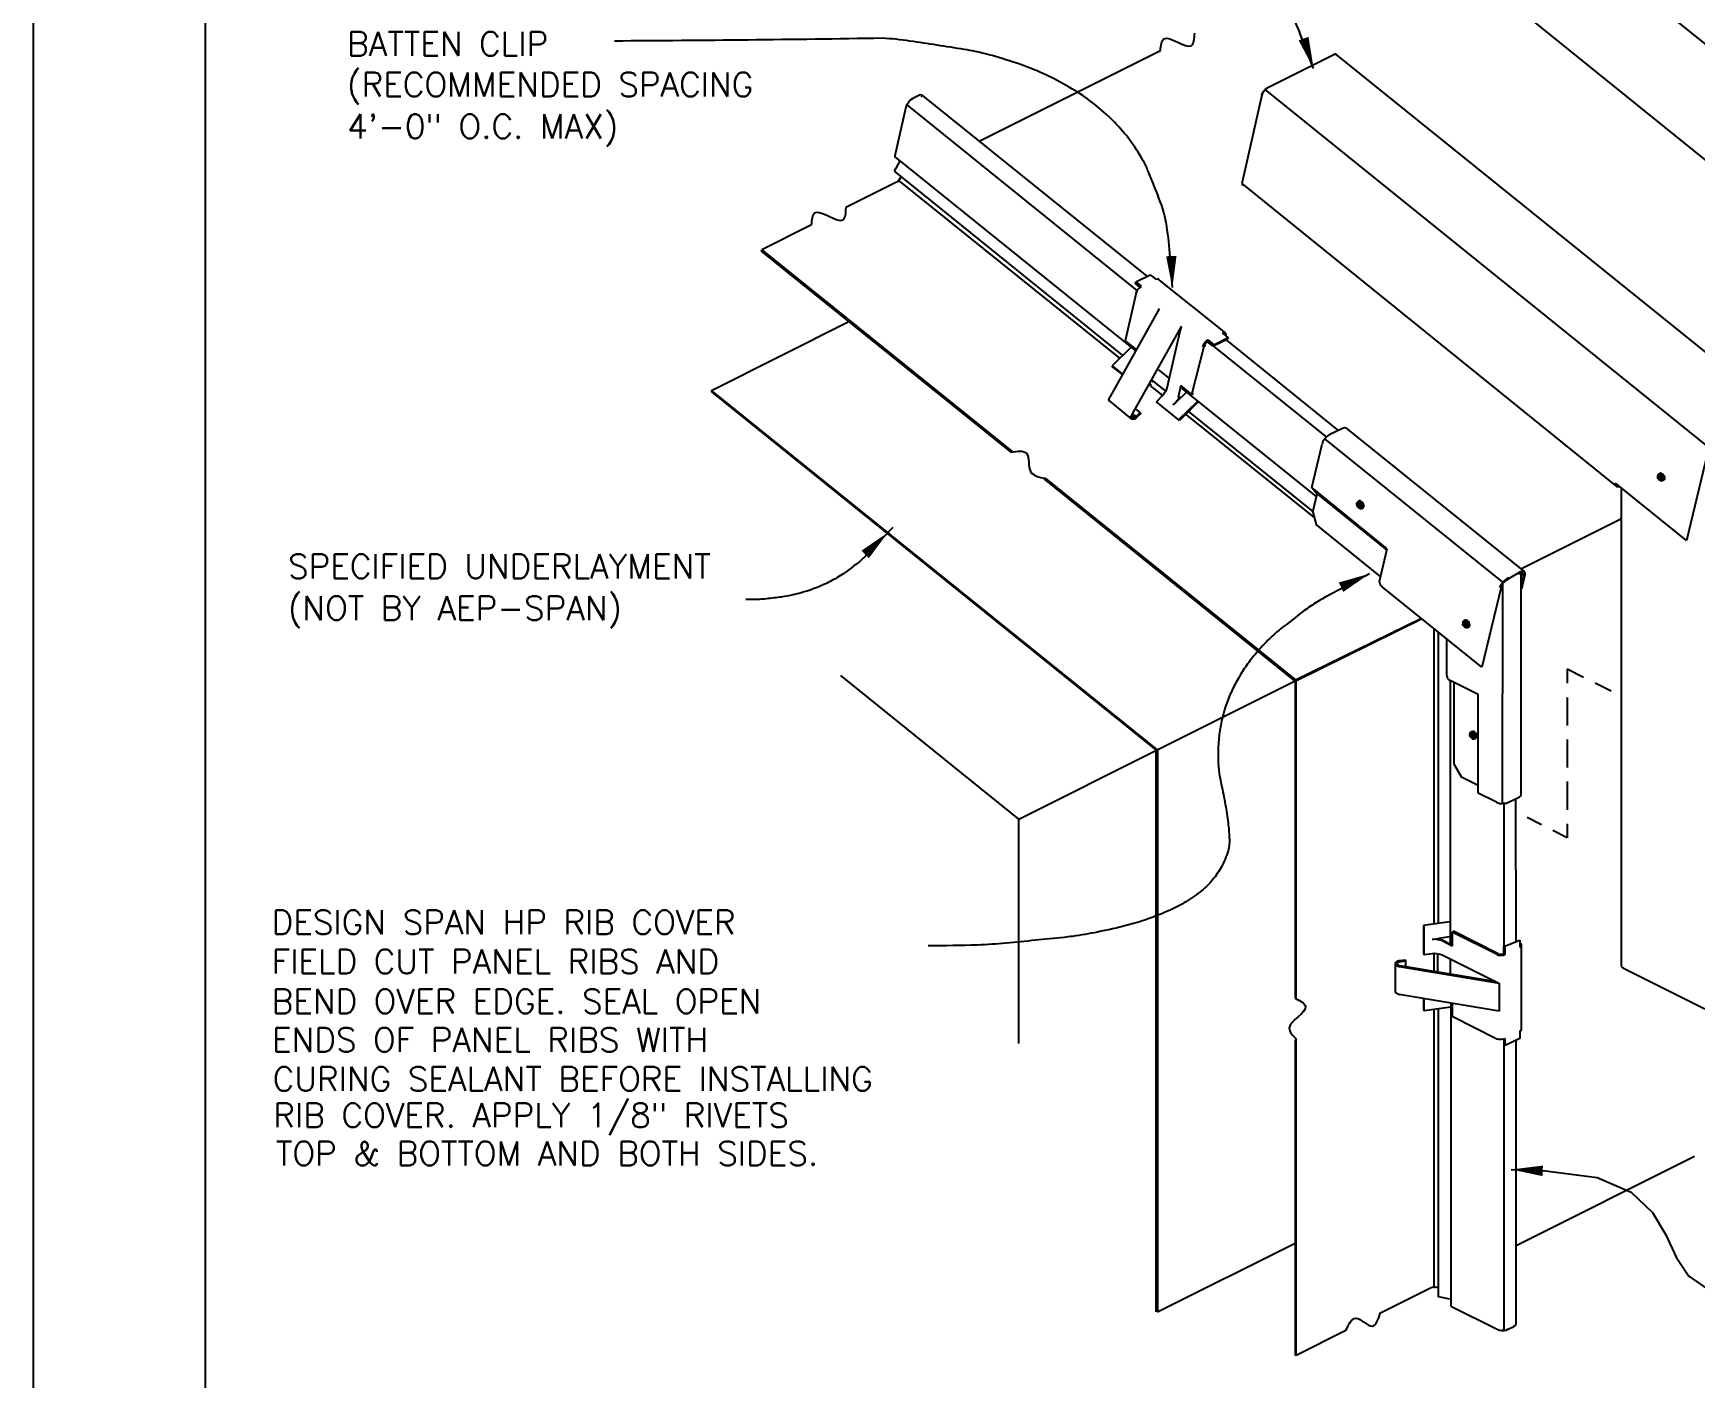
# Model space of a CAD drawing. Extents: x 128.4 to 136.9, y -14.5 to -3.5.
# Drawn here: x 128.38 to 133.82, y -11.61 to -7.21 of the extents above; entities that cross this region are included whole.
import ezdxf

# ---------------------------------------------------------------- set-up
doc = ezdxf.new("R2010")
doc.units = 0
doc.header["$LTSCALE"] = 0.5
doc.header["$MEASUREMENT"] = 0
for name, color, linetype in [('BORDER', 9, 'CONTINUOUS'), ('DIM', 4, 'CONTINUOUS'), ('DWG', 2, 'CONTINUOUS'), ('PEN1', 7, 'CONTINUOUS'), ('PEN2', 7, 'CONTINUOUS')]:
    doc.layers.add(name, color=color, linetype=linetype)
doc.styles.get("Standard").update_dxf_attribs({"font": 'romans.shx'})

msp = doc.modelspace()

# ---------------------------------------------------------------- linework, layer by layer
at = {"layer": 'BORDER'}
for p, q in [((128.384, -3.527), (128.384, -14.527)), ((128.9465, -3.9645), (128.9465, -14.0895))]:
    msp.add_line(p, q, dxfattribs=at)
at = {"layer": 'DIM', "color": 5}
for points, format in [([(132.5346, -7.2175, 0.016589), (132.5078, -7.1526, 0.028081), (132.4885, -7.1157, 0.003812), (132.445, -7.0439, 0.016715), (132.4344, -7.028, 0.020303), (132.4056, -6.9907, 0.019391), (132.3723, -6.9543, 0.022105), (132.339, -6.9233, 0.021573), (132.3022, -6.8947, 0.022662), (132.2641, -6.8701, 0.022635), (132.224, -6.8491, 0.021744), (132.1811, -6.8313, 0.022228), (132.1378, -6.8177, 0.019651), (132.1187, -6.8134, 0.005056), (132.0436, -6.8003, 0.032479), (132.0055, -6.7966, 0.01938), (131.9413, -6.797)], "xyb"), ([(132.1041, -7.9276, 0.028857), (132.0921, -7.8261, 0.04543), (132.075, -7.7634, 0.01019), (132.0326, -7.6562, 0.029791), (132.0152, -7.6208, 0.031687), (131.9736, -7.5573, 0.031815), (131.9245, -7.4998, 0.028771), (131.8655, -7.4457, 0.029887), (131.803, -7.4005, 0.023573), (131.726, -7.3566, 0.025352), (131.6507, -7.3229, 0.018344), (131.5557, -7.29, 0.020274), (131.4677, -7.2669, 0.014134), (131.4314, -7.2601, 0.0029), (131.2538, -7.2326, 0.023954), (131.1628, -7.2235, -0.002728), (130.2863, -7.2328)], "xyb"), ([(132.5752, -7.3225, 0, 0.0344, 0), (132.5421, -7.2246, 0.0344, 0.0344, 0)], "xyseb"), ([(132.1128, -8.0398, 0, 0.0344, 0), (132.1092, -7.9365, 0.0344, 0.0344, 0)], "xyseb"), ([(131.1818, -8.8418, 0, 0.0344, 0), (131.1072, -8.9132, 0.0344, 0.0344, 0)], "xyseb"), ([(131.12, -8.9063, -0.013842), (131.0953, -8.9307, -0.024758), (131.0805, -8.9433, -0.002718), (131.045, -8.9702, -0.013929), (131.0379, -8.9752, -0.014055), (131.0154, -8.9893, -0.014095), (130.9922, -9.0021, -0.013711), (130.9679, -9.0138, -0.013901), (130.9433, -9.0239, -0.013063), (130.9171, -9.0331, -0.01338), (130.8912, -9.0407, -0.012194), (130.8633, -9.0474, -0.012603), (130.836, -9.0525, -0.011198), (130.8278, -9.0536, -0.001814), (130.7776, -9.0592, -0.020012), (130.7555, -9.0607, -0.011165), (130.716, -9.0609)], "xyb"), ([(132.7581, -8.9763, 0, 0.0344, 0), (132.6648, -9.0206, 0.0344, 0.0344, 0)], "xyseb"), ([(132.6587, -9.0289, 0.016339), (132.5857, -9.0694, 0.027407), (132.5445, -9.0973, 0.003716), (132.4667, -9.1573, 0.016402), (132.4496, -9.1716, 0.021298), (132.4115, -9.2088, 0.019969), (132.3742, -9.2517, 0.024358), (132.3446, -9.2924, 0.023416), (132.3181, -9.3376, 0.026014), (132.2975, -9.3822, 0.025703), (132.2814, -9.4293, 0.025504), (132.2701, -9.478, 0.025908), (132.264, -9.5269, 0.022994), (132.2625, -9.5856, 0.030146), (132.266, -9.6303, 0.022621), (132.2745, -9.6751, -0.015729), (132.2874, -9.7395, -0.013592), (132.2958, -9.7987, -0.017599), (132.2994, -9.8447, -0.08083), (132.2948, -9.8835, -0.055242), (132.2732, -9.9361, -0.04829), (132.2444, -9.9784, -0.049288), (132.2087, -10.0137, -0.031211), (132.1568, -10.0506, -0.034681), (132.106, -10.0774, -0.019094), (132.0303, -10.1075, -0.022805), (131.9651, -10.1274, -0.012602), (131.8675, -10.1496, -0.015263), (131.786, -10.1635, -0.008919), (131.7581, -10.1668, -0.001315), (131.5686, -10.1858, -0.015952), (131.4745, -10.1919, -0.009311), (131.313, -10.1943)], "xyb"), ([(133.2217, -10.9267, 0, 0.0344, 0), (133.3249, -10.9312, 0.0344, 0.0344, 0)], "xyseb")]:
    msp.add_lwpolyline(points, format=format, dxfattribs=at)
for points in [[(132.5752, -7.3225), (132.5346, -7.2175)], [(132.1128, -8.0398), (132.1041, -7.9276)], [(131.1978, -8.8251), (131.12, -8.9063)], [(132.7581, -8.9763), (132.6587, -9.0289)], [(133.2217, -10.9267), (133.3341, -10.9306)], [(133.3341, -10.9306), (133.5031, -10.9529), (133.6143, -11.0015), (133.6839, -11.0671), (133.7278, -11.1409), (133.7621, -11.2136), (133.8029, -11.2762), (133.8661, -11.3197), (133.9678, -11.3349)]]:
    msp.add_lwpolyline(points, dxfattribs=at)
at = {"layer": 'DWG'}
for p, q in [((134.9489, -8.1226), (132.9716, -6.5287)), ((134.6384, -8.2531), (132.8906, -6.841)), ((131.4803, -7.5601), (132.0734, -7.2633)), ((132.4271, -7.3837), (132.6386, -7.2775)), ((134.1065, -8.4511), (132.6476, -7.2757)), ((132.4118, -7.3972), (132.4163, -7.3918)), ((132.4163, -7.3918), (132.4217, -7.3873)), ((133.8716, -8.5654), (132.4163, -7.3918)), ((132.4217, -7.3873), (132.4271, -7.3837)), ((132.4217, -7.3873), (132.4271, -7.3837)), ((131.2058, -7.6078), (131.2418, -7.4476)), ((131.2418, -7.4476), (131.2436, -7.4413)), ((131.2418, -7.4476), (131.2436, -7.4413)), ((131.2436, -7.4413), (131.2526, -7.4287)), ((131.2436, -7.4413), (131.9969, -8.0488)), ((131.2526, -7.4287), (131.258, -7.4242)), ((131.258, -7.4242), (131.2634, -7.4206)), ((131.2634, -7.4206), (131.258, -7.4242)), ((131.2823, -7.4107), (131.2634, -7.4206)), ((131.2877, -7.4089), (131.2823, -7.4107)), ((131.2922, -7.4098), (131.2877, -7.4089)), ((131.2895, -7.4134), (131.2913, -7.4152)), ((132.0299, -8.0026), (131.2921, -7.4089)), ((131.2922, -7.4098), (131.2949, -7.4116)), ((131.2949, -7.4116), (131.2949, -7.4116)), ((132.4055, -7.4098), (132.3407, -7.6942)), ((132.4073, -7.4035), (132.4055, -7.4098)), ((132.4055, -7.4098), (132.4073, -7.4035)), ((132.4118, -7.3972), (132.4073, -7.4035)), ((131.2049, -7.6114), (131.2058, -7.6078)), ((131.2067, -7.6141), (131.2049, -7.6114)), ((131.9915, -8.2459), (131.2049, -7.6114)), ((131.2031, -7.6591), (131.2202, -7.6267)), ((131.9492, -8.2612), (131.2031, -7.6591)), ((131.2076, -7.696), (131.044, -7.7778)), ((131.213, -7.6933), (131.2076, -7.696)), ((131.213, -7.6933), (131.2166, -7.6888)), ((131.2247, -7.678), (131.2166, -7.6888)), ((131.2166, -7.6888), (131.2211, -7.6843)), ((131.2166, -7.6888), (131.9393, -8.2711)), ((131.2211, -7.6843), (131.2238, -7.6789)), ((132.3407, -7.6942), (132.3398, -7.6987)), ((132.3398, -7.6987), (132.3416, -7.7032)), ((132.3398, -7.6987), (133.5665, -8.6914)), ((132.3416, -7.7032), (132.3443, -7.705)), ((130.9319, -7.8338), (130.7684, -7.9156)), ((130.7675, -7.9201), (130.7684, -7.9156)), ((131.5845, -8.5784), (130.7675, -7.9201)), ((130.7684, -7.9156), (131.5881, -8.5765)), ((131.9915, -8.0263), (131.9933, -8.0209)), ((132.0071, -8.039), (131.9915, -8.0263)), ((131.9933, -8.0209), (132.0401, -7.9975)), ((131.9933, -8.0209), (132.0111, -8.0353)), ((132.0005, -8.0452), (131.9969, -8.0515)), ((132.0005, -8.0452), (132.0059, -8.0398)), ((132.0059, -8.0398), (132.0113, -8.0362)), ((132.0401, -7.9975), (132.059, -8.0119)), ((132.0635, -8.011), (132.2858, -8.1874)), ((131.9942, -8.0569), (131.9582, -8.2135)), ((131.9969, -8.0515), (131.9942, -8.0569)), ((131.9942, -8.0569), (131.9969, -8.0515)), ((132.0698, -8.1091), (131.9087, -8.3962)), ((132.0689, -8.1118), (132.0653, -8.1145)), ((132.0698, -8.1091), (132.068, -8.1109)), ((132.068, -8.1109), (132.0698, -8.1091)), ((132.0689, -8.11), (132.068, -8.1109)), ((132.068, -8.1109), (132.0689, -8.1118)), ((132.068, -8.1109), (132.068, -8.1109)), ((132.0689, -8.1118), (132.0689, -8.1118)), ((131.9807, -8.4547), (132.1427, -8.1676)), ((132.0959, -8.3683), (132.1382, -8.182)), ((132.1382, -8.182), (132.14, -8.1748)), ((132.1418, -8.1685), (132.14, -8.1748)), ((132.1427, -8.1676), (132.1418, -8.1685)), ((132.2291, -8.2117), (132.2237, -8.2153)), ((132.2282, -8.2171), (132.2291, -8.2117)), ((132.2286, -8.2113), (132.248, -8.227)), ((132.2939, -8.2081), (132.2462, -8.2315)), ((132.248, -8.227), (132.2948, -8.2027)), ((132.2822, -8.1865), (132.2768, -8.1883)), ((132.2948, -8.2027), (132.2768, -8.1883)), ((132.2831, -8.1865), (132.2822, -8.1865)), ((132.2858, -8.1874), (132.2831, -8.1865)), ((132.6569, -8.5071), (132.285, -8.2078)), ((132.2858, -8.1874), (132.2876, -8.191)), ((132.2876, -8.191), (132.2876, -8.1955)), ((132.2948, -8.2027), (132.2939, -8.2081)), ((131.9762, -8.236), (131.9159, -8.2954)), ((131.9582, -8.2135), (131.9951, -8.2432)), ((131.9933, -8.2423), (131.9915, -8.2459)), ((132.1769, -8.3899), (132.2183, -8.227)), ((132.2129, -8.2333), (132.2147, -8.227)), ((132.2192, -8.2207), (132.2147, -8.227)), ((132.2192, -8.2279), (132.2174, -8.2342)), ((132.2183, -8.227), (132.221, -8.2225)), ((132.2237, -8.2153), (132.2192, -8.2207)), ((132.221, -8.2225), (132.2246, -8.2189)), ((132.2246, -8.2189), (132.2282, -8.2171)), ((132.2462, -8.2315), (132.2282, -8.2171)), ((132.248, -8.227), (132.2462, -8.2315)), ((132.2462, -8.2315), (132.248, -8.227)), ((132.248, -8.2324), (132.6175, -8.5289)), ((131.9168, -8.299), (131.9159, -8.2954)), ((131.9159, -8.2954), (131.9483, -8.3224)), ((131.9483, -8.3233), (131.9168, -8.299)), ((131.9393, -8.2711), (131.9348, -8.2756)), ((132.1022, -8.3359), (132.068, -8.3089)), ((131.9483, -8.3224), (131.9483, -8.3233)), ((132.0419, -8.3548), (132.0392, -8.3602)), ((132.0392, -8.3602), (132.0806, -8.3926)), ((132.0482, -8.344), (132.0455, -8.3494)), ((132.0905, -8.3782), (132.0482, -8.344)), ((132.0914, -8.3755), (132.0905, -8.3782)), ((132.0923, -8.3782), (132.0959, -8.3683)), ((132.1031, -8.3314), (132.1022, -8.3359)), ((132.1409, -8.3602), (132.1319, -8.398)), ((132.1769, -8.3899), (132.1409, -8.3602)), ((132.1427, -8.3692), (132.5845, -8.7245)), ((131.9078, -8.3971), (131.9051, -8.4034)), ((131.9051, -8.4034), (131.9051, -8.4088)), ((131.9051, -8.4088), (131.9051, -8.4034)), ((131.9051, -8.4088), (131.9069, -8.4115)), ((131.9798, -8.47), (131.9051, -8.4088)), ((131.9087, -8.3962), (131.9078, -8.3971)), ((132.0608, -8.4133), (132.0797, -8.3944)), ((132.0608, -8.4133), (132.0626, -8.416)), ((132.1355, -8.4745), (132.0608, -8.4133)), ((132.0806, -8.3926), (132.0761, -8.3962)), ((132.0797, -8.3944), (132.0851, -8.389)), ((132.0878, -8.3827), (132.0842, -8.3881)), ((132.0923, -8.3782), (132.0851, -8.389)), ((132.1157, -8.4241), (132.131, -8.4097)), ((132.1157, -8.4241), (132.122, -8.4178)), ((132.122, -8.4178), (132.1283, -8.4079)), ((132.131, -8.4097), (132.158, -8.3827)), ((132.131, -8.4097), (132.1319, -8.4079)), ((132.1319, -8.4079), (132.1364, -8.3953)), ((132.1319, -8.4088), (132.1319, -8.4088)), ((132.1337, -8.4718), (132.1949, -8.4124)), ((132.1967, -8.4142), (132.1355, -8.4745)), ((132.1814, -8.3872), (132.1769, -8.3899)), ((131.978, -8.4619), (131.9807, -8.4556)), ((131.978, -8.4619), (131.9834, -8.4601)), ((131.978, -8.4673), (131.978, -8.4619)), ((131.9798, -8.47), (131.978, -8.4673)), ((131.9834, -8.4709), (131.9798, -8.47)), ((131.9807, -8.4556), (131.9807, -8.4547)), ((131.9807, -8.4556), (131.9843, -8.4556)), ((131.9843, -8.4556), (131.9825, -8.4601)), ((131.9825, -8.4601), (131.9825, -8.4628)), ((131.9825, -8.4628), (131.9843, -8.4655)), ((131.9834, -8.4637), (131.9852, -8.4565)), ((131.9834, -8.4601), (131.9897, -8.4646)), ((131.9861, -8.4655), (131.9834, -8.4637)), ((131.9888, -8.47), (131.9834, -8.4709)), ((131.9843, -8.4547), (131.9843, -8.4556)), ((131.9843, -8.4556), (131.9843, -8.4547)), ((131.9843, -8.4655), (131.9861, -8.4655)), ((131.9852, -8.4565), (131.9933, -8.4619)), ((131.9942, -8.4619), (131.9861, -8.4556)), ((131.9897, -8.4646), (131.9861, -8.4655)), ((131.9861, -8.4655), (131.9897, -8.4646)), ((131.9942, -8.4664), (131.9888, -8.47)), ((131.9897, -8.4646), (131.9933, -8.4619)), ((131.9933, -8.4619), (131.9942, -8.4619)), ((131.9933, -8.4619), (131.9942, -8.4619)), ((131.9942, -8.4619), (132.0077, -8.4484)), ((131.9951, -8.4646), (131.9942, -8.4664)), ((131.9942, -8.4664), (131.9942, -8.4664)), ((132.0077, -8.4484), (131.9951, -8.4385)), ((132.0095, -8.452), (131.9951, -8.4646)), ((132.0077, -8.4484), (132.0095, -8.452)), ((132.1355, -8.4745), (132.1337, -8.4718)), ((132.1616, -8.4511), (132.1571, -8.4547)), ((132.1571, -8.4547), (132.5779, -8.7938)), ((132.1706, -8.4421), (132.1661, -8.4466)), ((132.1661, -8.4466), (132.5731, -8.7743)), ((132.6116, -8.5348), (132.6053, -8.5438)), ((132.6116, -8.5348), (132.6107, -8.5339)), ((132.6188, -8.5276), (132.6116, -8.5348)), ((133.1939, -9.0046), (132.6116, -8.5348)), ((132.626, -8.5222), (132.6188, -8.5276)), ((132.6701, -8.5006), (132.626, -8.5222)), ((132.6773, -8.4988), (132.6701, -8.5006)), ((132.6827, -8.4997), (132.6773, -8.4988)), ((132.6827, -8.4997), (132.6773, -8.4988)), ((133.265, -8.9695), (132.6827, -8.4997)), ((132.5693, -8.6947), (132.6026, -8.5528)), ((132.6053, -8.5438), (132.6026, -8.5528)), ((133.8644, -8.5816), (133.796, -8.8678)), ((132.5144, -9.3277), (131.6927, -8.6656)), ((131.6966, -8.664), (132.5153, -9.3241)), ((132.8156, -8.8945), (132.5693, -8.6947)), ((132.5693, -8.6947), (132.5867, -8.7146)), ((133.5629, -8.6797), (133.5629, -8.6851)), ((133.5629, -8.6851), (133.5629, -8.6797)), ((133.796, -8.8678), (133.5629, -8.6798)), ((133.5638, -8.6824), (133.5629, -8.6851)), ((133.5629, -8.6851), (133.5638, -8.6887)), ((133.5755, -8.6905), (133.5638, -8.6824)), ((133.5638, -8.6869), (133.5674, -8.6851)), ((133.5701, -8.6914), (133.5638, -8.6869)), ((133.5638, -8.6887), (133.5665, -8.6914)), ((133.5665, -8.6833), (133.5674, -8.6851)), ((133.5665, -8.6914), (133.5701, -8.6914)), ((133.5665, -8.6914), (133.5701, -8.6914)), ((133.5674, -8.6851), (133.5692, -8.6869)), ((133.5692, -8.6869), (133.5728, -8.6869)), ((133.5701, -8.6914), (133.5755, -8.6905)), ((133.5755, -8.6905), (133.5755, -8.6905)), ((133.5818, -8.695), (133.5818, -10.261)), ((133.5845, -8.6977), (133.5818, -8.695)), ((132.573, -8.7748), (132.5867, -8.7146)), ((132.5867, -8.7146), (132.8144, -8.8997)), ((132.573, -8.7748), (132.5832, -8.8148)), ((133.5809, -8.7976), (133.256, -8.9605)), ((133.5809, -8.7913), (133.5809, -8.7976)), ((132.7946, -8.9866), (132.5832, -8.8148)), ((133.7996, -8.866), (133.7978, -8.8642)), ((132.7911, -9.0019), (132.8156, -8.8945)), ((133.2479, -8.9722), (133.2038, -8.9983)), ((133.2479, -8.9722), (133.2524, -8.9695)), ((133.2488, -8.9722), (133.2479, -8.9722)), ((133.2524, -8.9695), (133.2488, -8.9722)), ((133.2488, -8.9722), (133.2524, -8.9695)), ((133.2533, -8.9731), (133.2488, -8.9722)), ((133.2488, -8.9794), (133.2488, -8.9722)), ((133.2542, -8.9722), (133.2488, -8.9794)), ((133.2524, -8.9695), (133.2596, -8.9677)), ((133.2542, -8.974), (133.2524, -8.9695)), ((133.2569, -8.9722), (133.2533, -8.9731)), ((133.2533, -8.9731), (133.2542, -8.9722)), ((133.2569, -8.9722), (133.2533, -8.9731)), ((133.2614, -8.974), (133.2569, -8.9722)), ((133.2578, -8.9731), (133.2569, -8.9722)), ((133.2632, -8.9776), (133.2578, -8.9731)), ((133.2596, -8.9677), (133.265, -8.9695)), ((133.2596, -8.9677), (133.265, -8.9695)), ((133.265, -8.9695), (133.2668, -8.974)), ((133.1255, -9.2827), (132.7991, -9.0193)), ((133.1885, -9.0199), (133.1255, -9.2827)), ((133.1849, -9.0217), (133.1876, -9.0136)), ((133.1876, -9.0136), (133.1939, -9.0046)), ((133.1912, -9.0127), (133.1885, -9.0199)), ((133.1957, -9.0064), (133.1912, -9.0127)), ((133.1939, -9.0073), (133.1912, -9.0082)), ((133.2011, -9.0028), (133.193, -9.0073)), ((133.193, -9.0073), (133.1939, -9.0073)), ((133.193, -9.7291), (133.1939, -9.01)), ((133.1939, -9.0046), (133.2128, -8.9902)), ((133.1939, -9.0073), (133.2011, -9.0028)), ((133.1939, -9.01), (133.1939, -9.0073)), ((133.2011, -9.0001), (133.1957, -9.0064)), ((133.2083, -8.992), (133.2011, -8.9974)), ((133.2011, -9.0001), (133.2056, -8.9974)), ((133.2011, -8.9974), (133.2011, -9.0001)), ((133.2056, -8.9974), (133.2038, -9.0001)), ((133.2128, -8.9902), (133.2083, -8.992)), ((133.2542, -9.703), (133.2542, -8.974)), ((133.2551, -8.974), (133.256, -8.9758)), ((133.2551, -8.9767), (133.2551, -8.974)), ((133.2632, -8.9776), (133.2551, -8.9767)), ((133.2668, -8.9803), (133.256, -9.0271)), ((133.256, -9.0118), (133.2632, -8.983)), ((133.2569, -8.9785), (133.2632, -8.983)), ((133.2614, -8.974), (133.2632, -8.9776)), ((133.2632, -8.983), (133.2632, -8.9776)), ((133.2668, -8.974), (133.2668, -8.9803)), ((132.5144, -9.3277), (132.9284, -9.1243)), ((132.5153, -9.3241), (132.9257, -9.1225)), ((132.968, -9.1567), (132.968, -10.1224)), ((132.9842, -10.1206), (132.9842, -9.1687)), ((133.0076, -9.1891), (133.0085, -9.1891)), ((133.0112, -9.3098), (133.0112, -9.1909)), ((131.6099, -9.7795), (131.0276, -9.3097)), ((132.5153, -9.3241), (132.5144, -9.3277)), ((132.5144, -9.3277), (132.5144, -10.3658)), ((132.518, -9.3295), (132.5144, -9.3277)), ((132.5144, -9.3277), (132.518, -9.3295)), ((132.5171, -9.3268), (132.5153, -9.3241)), ((132.518, -9.3295), (132.5171, -9.3268)), ((132.518, -10.3637), (132.518, -9.3295)), ((133.1132, -9.3721), (133.0215, -9.3262)), ((133.022, -9.3265), (133.022, -10.1872)), ((133.0354, -9.6007), (133.0354, -9.3331)), ((133.1135, -9.6945), (133.1132, -9.3721)), ((131.6099, -9.7795), (132.0612, -9.5536)), ((133.0354, -9.6007), (133.0594, -9.6425)), ((133.1135, -9.6694), (133.0594, -9.6425)), ((133.1741, -9.7246), (133.1135, -9.6945)), ((133.1741, -9.7246), (133.1831, -9.7282)), ((133.1831, -9.7282), (133.193, -9.7291)), ((133.2038, -9.7282), (133.193, -9.7291)), ((133.1975, -9.7291), (133.1975, -10.1962)), ((133.2038, -9.7282), (133.2128, -9.7246)), ((133.2128, -9.7246), (133.2479, -9.7075)), ((133.2378, -10.1804), (133.237, -9.7128)), ((133.2479, -9.7075), (133.2542, -9.703)), ((131.6099, -10.5139), (131.6099, -9.7795)), ((133.0211, -10.1161), (132.9347, -10.1278)), ((132.9365, -10.1314), (132.9347, -10.1278)), ((132.9347, -10.1278), (132.9347, -10.2196)), ((132.9365, -10.2232), (132.9365, -10.1314)), ((133.0211, -10.1656), (132.9833, -10.171)), ((133.0328, -10.1467), (133.0283, -10.1494)), ((133.0283, -10.1494), (133.0283, -10.1953)), ((133.1804, -10.225), (133.0283, -10.1494)), ((133.1795, -10.2205), (133.0328, -10.1467)), ((132.9347, -10.2196), (132.9365, -10.2232)), ((132.9365, -10.2232), (132.9626, -10.2196)), ((132.9626, -10.1737), (132.9833, -10.171)), ((132.9707, -10.1728), (132.9626, -10.1737)), ((132.9707, -10.1728), (132.9626, -10.1737)), ((132.9626, -10.2196), (132.9707, -10.2187)), ((132.9626, -10.2196), (132.9707, -10.2187)), ((132.968, -10.2196), (132.968, -10.2763)), ((132.9824, -10.1746), (132.9707, -10.1728)), ((132.9707, -10.2187), (132.9824, -10.2205)), ((132.9806, -10.2205), (132.9806, -10.2781)), ((132.9932, -10.1773), (132.9824, -10.1746)), ((132.9824, -10.2205), (132.9932, -10.2232)), ((132.9833, -10.171), (132.9851, -10.171)), ((132.9851, -10.171), (132.9977, -10.1755)), ((133.0283, -10.1953), (132.9932, -10.1773)), ((132.9932, -10.2232), (133.1786, -10.3159)), ((132.9977, -10.1755), (133.0274, -10.1908)), ((133.0274, -10.1908), (133.0283, -10.1953)), ((133.175, -10.2223), (133.1804, -10.225)), ((133.1795, -10.2205), (133.1831, -10.2214)), ((133.1831, -10.2214), (133.1885, -10.2223)), ((133.1885, -10.2223), (133.1975, -10.2205)), ((133.202, -10.2223), (133.1957, -10.225)), ((133.1957, -10.225), (133.202, -10.2223)), ((133.1975, -10.1971), (133.2497, -10.1755)), ((133.1975, -10.2205), (133.1975, -10.1971)), ((133.202, -10.1998), (133.1975, -10.1971)), ((133.1975, -10.2205), (133.202, -10.2223)), ((133.202, -10.2223), (133.202, -10.1998)), ((133.2497, -10.1755), (133.2497, -10.1989)), ((133.2533, -10.1881), (133.2497, -10.1854)), ((133.2497, -10.1989), (133.2533, -10.1953)), ((133.2533, -10.1953), (133.2497, -10.1989)), ((133.2551, -10.1917), (133.2533, -10.1881)), ((133.2551, -10.1917), (133.2533, -10.1953)), ((133.2551, -10.468), (133.2551, -10.1917)), ((132.8438, -10.2493), (132.842, -10.2529)), ((132.842, -10.2529), (132.8438, -10.2565)), ((132.842, -10.2529), (132.842, -10.3447)), ((132.8474, -10.2457), (132.8438, -10.2493)), ((132.8438, -10.2565), (132.8474, -10.2592)), ((132.8537, -10.2439), (132.8474, -10.2457)), ((132.8474, -10.2592), (132.8537, -10.2619)), ((132.8483, -10.2529), (132.8492, -10.2502)), ((132.8492, -10.2547), (132.8483, -10.2529)), ((132.8492, -10.2502), (132.8519, -10.2484)), ((132.8519, -10.2574), (132.8492, -10.2547)), ((132.8519, -10.2484), (132.8564, -10.2466)), ((132.8519, -10.2574), (133.1669, -10.3105)), ((132.8555, -10.243), (132.8537, -10.2439)), ((132.8546, -10.2619), (132.8537, -10.2619)), ((132.8537, -10.2619), (132.8546, -10.2619)), ((132.8546, -10.2619), (133.1822, -10.3168)), ((132.8555, -10.243), (132.8744, -10.2403)), ((132.8564, -10.2466), (132.8762, -10.2439)), ((132.8744, -10.2403), (132.8762, -10.2439)), ((132.8762, -10.2439), (132.8744, -10.2403)), ((132.8762, -10.2439), (132.8762, -10.261)), ((133.022, -10.2394), (133.022, -10.2853)), ((133.1804, -10.225), (133.1957, -10.225)), ((133.589, -10.2673), (133.8554, -10.4005)), ((133.175, -10.3141), (133.1669, -10.3105)), ((133.1804, -10.3168), (133.175, -10.3141)), ((133.1786, -10.3159), (133.1804, -10.3168)), ((133.1804, -10.3168), (133.1822, -10.3168)), ((133.1822, -10.3168), (133.1822, -10.4086)), ((132.842, -10.3447), (132.8438, -10.3483)), ((132.8438, -10.3483), (132.8474, -10.351)), ((132.8537, -10.3537), (132.8474, -10.351)), ((132.8546, -10.3537), (132.8537, -10.3537)), ((132.8537, -10.3537), (132.8546, -10.3537)), ((133.1822, -10.4086), (132.8546, -10.3537)), ((132.9347, -10.3681), (132.9347, -10.4032)), ((132.9365, -10.4068), (132.9365, -10.3681)), ((133.0238, -10.3825), (133.0238, -11.3734)), ((133.0283, -10.3834), (133.0283, -10.4248)), ((132.9347, -10.4032), (132.9365, -10.4068)), ((132.9365, -10.4068), (133.0238, -10.3946)), ((132.968, -10.4032), (132.968, -11.3122)), ((132.9842, -11.3437), (132.9842, -10.4014)), ((133.0283, -10.4248), (133.175, -10.4986)), ((133.2497, -10.4743), (133.2533, -10.4716)), ((133.2497, -10.4743), (133.2497, -10.4977)), ((133.2533, -10.4716), (133.2551, -10.468)), ((132.5144, -10.5026), (132.5144, -11.5336)), ((132.518, -11.5354), (132.518, -10.5013)), ((133.175, -10.4986), (133.1804, -10.5004)), ((133.1885, -10.5013), (133.1804, -10.5004)), ((133.1804, -10.5004), (133.1885, -10.5013)), ((133.1957, -10.5004), (133.1885, -10.5013)), ((133.1957, -10.5004), (133.202, -10.4986)), ((133.202, -10.4986), (133.1975, -10.5004)), ((133.1975, -10.5004), (133.1975, -10.5184)), ((133.1975, -10.5184), (133.202, -10.5211)), ((133.1975, -10.5202), (133.1975, -11.4535)), ((133.2056, -10.5202), (133.1975, -10.5202)), ((133.2497, -10.4977), (133.202, -10.5211)), ((133.202, -10.5211), (133.202, -10.4986)), ((133.2353, -10.5058), (133.2371, -10.504)), ((133.2371, -10.504), (133.2371, -11.4337)), ((133.238, -11.1754), (133.8223, -10.883)), ((132.968, -11.3122), (132.9626, -11.3131)), ((132.968, -11.3122), (132.9743, -11.3122)), ((132.9806, -11.3131), (132.9743, -11.3122)), ((132.9572, -11.3149), (132.792, -11.3978)), ((132.9626, -11.3131), (132.9572, -11.3149)), ((132.9833, -11.3149), (132.9806, -11.3131)), ((132.9806, -11.3131), (132.9833, -11.3149)), ((133.0211, -11.3509), (132.9842, -11.3437)), ((133.022, -11.3707), (133.0238, -11.3734)), ((133.0238, -11.3734), (133.0265, -11.3752)), ((133.0265, -11.3752), (133.1759, -11.4499)), ((132.681, -11.4535), (132.518, -11.5354)), ((133.1759, -11.4499), (133.1831, -11.4526)), ((133.1831, -11.4526), (133.1903, -11.4535)), ((133.1975, -11.4535), (133.1903, -11.4535)), ((133.1903, -11.4535), (133.1975, -11.4535)), ((133.1975, -11.4535), (133.2056, -11.4526)), ((133.2119, -11.4499), (133.2056, -11.4526)), ((133.2056, -11.4526), (133.2119, -11.4499)), ((133.2119, -11.4499), (133.2299, -11.4409)), ((133.2299, -11.4409), (133.2353, -11.4373)), ((133.2353, -11.4373), (133.2371, -11.4337)), ((132.518, -11.5354), (132.5144, -11.5336))]:
    msp.add_line(p, q, dxfattribs=at)
at = {"layer": 'DWG', "color": 46}
for p, q in [((130.6046, -8.3764), (131.0542, -8.1511)), ((130.6046, -8.3764), (130.6037, -8.3809)), ((130.6064, -8.3791), (130.6037, -8.3809)), ((130.6037, -8.3809), (132.0599, -9.5545)), ((132.0635, -9.5527), (130.6046, -8.3764)), ((133.7105, -8.6473), (133.7078, -8.6482)), ((133.7078, -8.65), (133.7105, -8.6473)), ((133.7141, -8.6482), (133.7105, -8.6473)), ((133.7105, -8.6473), (133.7141, -8.6482)), ((133.7015, -8.6563), (133.7006, -8.659)), ((133.7006, -8.659), (133.7078, -8.6707)), ((133.7006, -8.659), (133.7033, -8.659)), ((133.7087, -8.6671), (133.7006, -8.659)), ((133.7024, -8.6527), (133.7015, -8.6563)), ((133.7015, -8.6626), (133.7015, -8.6563)), ((133.7015, -8.6626), (133.7033, -8.6653)), ((133.7033, -8.6662), (133.7015, -8.6626)), ((133.7105, -8.6716), (133.7015, -8.6626)), ((133.7024, -8.6527), (133.7033, -8.6545)), ((133.7024, -8.6635), (133.7024, -8.6527)), ((133.7024, -8.6527), (133.7141, -8.6689)), ((133.7024, -8.6599), (133.7033, -8.659)), ((133.7051, -8.6644), (133.7024, -8.6599)), ((133.7141, -8.6689), (133.7024, -8.6635)), ((133.7033, -8.6545), (133.7177, -8.6509)), ((133.7051, -8.6536), (133.7033, -8.6545)), ((133.7033, -8.6545), (133.7033, -8.6662)), ((133.7033, -8.659), (133.7051, -8.6644)), ((133.7033, -8.659), (133.706, -8.659)), ((133.7033, -8.6653), (133.7051, -8.6644)), ((133.7042, -8.6509), (133.7141, -8.6482)), ((133.7078, -8.65), (133.7042, -8.6509)), ((133.7042, -8.6509), (133.7051, -8.6536)), ((133.7042, -8.6518), (133.7042, -8.6509)), ((133.7042, -8.6671), (133.7042, -8.6518)), ((133.7042, -8.659), (133.7051, -8.6644)), ((133.706, -8.659), (133.7042, -8.659)), ((133.706, -8.668), (133.7042, -8.6671)), ((133.7051, -8.6536), (133.7105, -8.6509)), ((133.7051, -8.6644), (133.7051, -8.6536)), ((133.7078, -8.6545), (133.7051, -8.6644)), ((133.7051, -8.6689), (133.7123, -8.659)), ((133.7051, -8.6644), (133.706, -8.668)), ((133.7051, -8.6644), (133.7213, -8.6707)), ((133.7051, -8.6644), (133.7087, -8.6671)), ((133.7168, -8.6716), (133.7051, -8.6644)), ((133.7078, -8.6707), (133.7051, -8.6689)), ((133.7069, -8.6599), (133.706, -8.659)), ((133.7096, -8.6653), (133.706, -8.668)), ((133.706, -8.668), (133.7078, -8.668)), ((133.7141, -8.6527), (133.7069, -8.6599)), ((133.7078, -8.6482), (133.7078, -8.65)), ((133.7078, -8.6482), (133.7078, -8.6482)), ((133.7078, -8.6545), (133.7078, -8.65)), ((133.7141, -8.6527), (133.7078, -8.668)), ((133.7105, -8.6563), (133.7078, -8.6545)), ((133.7105, -8.6563), (133.7078, -8.6545)), ((133.7168, -8.6563), (133.7078, -8.6617)), ((133.7078, -8.6617), (133.7087, -8.6635)), ((133.7078, -8.668), (133.7087, -8.6671)), ((133.7078, -8.668), (133.7123, -8.6707)), ((133.7087, -8.6635), (133.7141, -8.6626)), ((133.7087, -8.6671), (133.7096, -8.6653)), ((133.7105, -8.6509), (133.7141, -8.6527)), ((133.7123, -8.659), (133.7105, -8.6563)), ((133.7123, -8.659), (133.7105, -8.6563)), ((133.7123, -8.6707), (133.7105, -8.6716)), ((133.7105, -8.6716), (133.7105, -8.6716)), ((133.7123, -8.6716), (133.7105, -8.6716)), ((133.7105, -8.6716), (133.7141, -8.6725)), ((133.7186, -8.6608), (133.7123, -8.659)), ((133.7141, -8.6725), (133.7123, -8.6716)), ((133.7141, -8.6482), (133.7177, -8.6509)), ((133.7177, -8.6509), (133.7141, -8.6527)), ((133.7141, -8.6626), (133.7231, -8.659)), ((133.7141, -8.6626), (133.7141, -8.6662)), ((133.7141, -8.6689), (133.7141, -8.6626)), ((133.7141, -8.6662), (133.7195, -8.6653)), ((133.7213, -8.6707), (133.7141, -8.6689)), ((133.7186, -8.6689), (133.7141, -8.6689)), ((133.7141, -8.6689), (133.7186, -8.6689)), ((133.7168, -8.6716), (133.7141, -8.6725)), ((133.7141, -8.6725), (133.7168, -8.6716)), ((133.7213, -8.6545), (133.7168, -8.6563)), ((133.7168, -8.6716), (133.724, -8.6644)), ((133.7231, -8.668), (133.7168, -8.6716)), ((133.7186, -8.6689), (133.7168, -8.6716)), ((133.7168, -8.6716), (133.7168, -8.6716)), ((133.7177, -8.6509), (133.7213, -8.6545)), ((133.7186, -8.6608), (133.7213, -8.6545)), ((133.7231, -8.659), (133.7186, -8.6608)), ((133.7195, -8.6653), (133.7186, -8.6608)), ((133.724, -8.6644), (133.7186, -8.6689)), ((133.7213, -8.6545), (133.7231, -8.659)), ((133.7231, -8.659), (133.724, -8.6644)), ((133.724, -8.6644), (133.7231, -8.668)), ((132.7178, -8.7445), (132.7169, -8.7508)), ((132.7169, -8.7481), (132.7178, -8.7445)), ((132.7169, -8.7481), (132.7178, -8.7454)), ((132.7178, -8.7544), (132.7169, -8.7481)), ((132.7169, -8.7508), (132.7169, -8.7481)), ((132.7205, -8.7499), (132.7169, -8.7508)), ((132.7169, -8.7508), (132.7178, -8.7526)), ((132.7196, -8.7418), (132.7178, -8.7445)), ((132.7178, -8.7445), (132.7196, -8.7418)), ((132.7196, -8.7418), (132.7178, -8.7454)), ((132.7178, -8.7445), (132.7178, -8.7553)), ((132.7178, -8.7454), (132.7178, -8.7445)), ((132.7178, -8.7454), (132.7286, -8.7607)), ((132.7178, -8.7553), (132.734, -8.7499)), ((132.7178, -8.7499), (132.7223, -8.7499)), ((132.7232, -8.7589), (132.7178, -8.7499)), ((132.7178, -8.7526), (132.7241, -8.7616)), ((132.7205, -8.7544), (132.7178, -8.7544)), ((132.7178, -8.7553), (132.7241, -8.758)), ((132.7187, -8.7562), (132.7178, -8.7553)), ((132.725, -8.7571), (132.7187, -8.7562)), ((132.7286, -8.7427), (132.7196, -8.7418)), ((132.7196, -8.7445), (132.7223, -8.7445)), ((132.7196, -8.7499), (132.7196, -8.7445)), ((132.7214, -8.7589), (132.7196, -8.7499)), ((132.7214, -8.74), (132.7205, -8.7544)), ((132.7205, -8.758), (132.7205, -8.7499)), ((132.7205, -8.7544), (132.7232, -8.7517)), ((132.7241, -8.7535), (132.7205, -8.7544)), ((132.7205, -8.7544), (132.7286, -8.7607)), ((132.7331, -8.7616), (132.7205, -8.7544)), ((132.7214, -8.74), (132.7286, -8.7382)), ((132.7223, -8.7391), (132.7214, -8.74)), ((132.7322, -8.74), (132.7214, -8.74)), ((132.7223, -8.7499), (132.7214, -8.7598)), ((132.725, -8.7373), (132.7223, -8.7391)), ((132.7223, -8.7391), (132.7223, -8.7391)), ((132.7223, -8.7445), (132.725, -8.7409)), ((132.7223, -8.7445), (132.725, -8.7463)), ((132.7286, -8.7607), (132.7223, -8.7445)), ((132.725, -8.7463), (132.7223, -8.7499)), ((132.7223, -8.7499), (132.725, -8.7463)), ((132.7232, -8.7517), (132.7268, -8.749)), ((132.7358, -8.7436), (132.7241, -8.7535)), ((132.7286, -8.7382), (132.725, -8.7373)), ((132.725, -8.7409), (132.7322, -8.74)), ((132.725, -8.7463), (132.7286, -8.7517)), ((132.725, -8.7553), (132.725, -8.7571)), ((132.7295, -8.7553), (132.725, -8.7553)), ((132.7268, -8.749), (132.7313, -8.7454)), ((132.7358, -8.7436), (132.7286, -8.7427)), ((132.7286, -8.7517), (132.7295, -8.7553)), ((132.7295, -8.758), (132.7295, -8.7553)), ((132.7295, -8.7553), (132.7376, -8.7607)), ((132.7313, -8.7454), (132.734, -8.7499)), ((132.734, -8.7499), (132.7358, -8.7436)), ((132.7376, -8.7481), (132.734, -8.7499)), ((132.734, -8.7499), (132.7376, -8.7481)), ((132.734, -8.7499), (132.7349, -8.7544)), ((132.7349, -8.7544), (132.7394, -8.7526)), ((132.7349, -8.7544), (132.7349, -8.758)), ((132.7349, -8.758), (132.7349, -8.7544)), ((132.7394, -8.7526), (132.7358, -8.7436)), ((132.7394, -8.7526), (132.7385, -8.7571)), ((132.7385, -8.7571), (132.7394, -8.7526)), ((132.7214, -8.7598), (132.7205, -8.758)), ((132.7232, -8.7589), (132.7214, -8.7589)), ((132.7241, -8.758), (132.7232, -8.7589)), ((132.7268, -8.7616), (132.7232, -8.7589)), ((132.7241, -8.7616), (132.7268, -8.7616)), ((132.7304, -8.7625), (132.7241, -8.7616)), ((132.7286, -8.7607), (132.7277, -8.7625)), ((132.7277, -8.7625), (132.7349, -8.7625)), ((132.7277, -8.7625), (132.7277, -8.7625)), ((132.7349, -8.758), (132.7295, -8.758)), ((132.7331, -8.7616), (132.7304, -8.7625)), ((132.7349, -8.758), (132.7331, -8.7616)), ((132.734, -8.7616), (132.7331, -8.7616)), ((132.7349, -8.7625), (132.734, -8.7616)), ((132.7385, -8.7571), (132.7349, -8.758)), ((132.7349, -8.7625), (132.7349, -8.758)), ((132.7376, -8.7607), (132.7349, -8.7625)), ((132.7376, -8.7607), (132.7385, -8.7571)), ((133.0631, -9.1384), (133.0649, -9.1348)), ((133.0631, -9.1384), (133.0649, -9.1357)), ((133.0748, -9.1276), (133.064, -9.1411)), ((133.0649, -9.1348), (133.064, -9.1411)), ((133.0649, -9.1357), (133.0721, -9.1276)), ((133.0649, -9.1357), (133.0658, -9.1321)), ((133.0658, -9.1321), (133.0649, -9.1348)), ((133.0649, -9.1402), (133.0649, -9.1348)), ((133.0649, -9.1348), (133.0649, -9.1357)), ((133.0649, -9.1348), (133.0667, -9.1348)), ((133.0658, -9.1321), (133.0721, -9.1276)), ((133.0694, -9.1294), (133.0658, -9.1321)), ((133.082, -9.133), (133.0658, -9.1321)), ((133.0658, -9.1321), (133.0667, -9.1348)), ((133.0667, -9.1348), (133.0685, -9.1303)), ((133.0667, -9.1348), (133.0685, -9.1348)), ((133.0676, -9.1447), (133.0667, -9.1348)), ((133.0667, -9.1348), (133.0685, -9.1348)), ((133.0676, -9.1393), (133.082, -9.133)), ((133.0685, -9.1303), (133.0685, -9.1294)), ((133.0685, -9.1294), (133.0694, -9.1294)), ((133.0685, -9.1348), (133.0721, -9.1303)), ((133.0721, -9.1303), (133.0685, -9.1303)), ((133.0685, -9.1348), (133.0712, -9.1357)), ((133.0712, -9.1357), (133.0685, -9.1402)), ((133.0694, -9.1294), (133.0694, -9.1294)), ((133.0784, -9.1357), (133.0694, -9.1492)), ((133.0721, -9.1276), (133.0748, -9.1276)), ((133.0721, -9.1276), (133.0721, -9.1303)), ((133.0721, -9.1303), (133.0748, -9.1321)), ((133.0748, -9.1321), (133.0748, -9.1276)), ((133.0748, -9.1276), (133.0784, -9.1294)), ((133.0784, -9.1294), (133.0784, -9.1357)), ((133.0847, -9.1375), (133.082, -9.133)), ((133.082, -9.133), (133.0847, -9.1375)), ((133.0676, -9.1447), (133.0631, -9.1384)), ((133.0631, -9.1384), (133.0631, -9.1411)), ((133.0658, -9.1393), (133.0631, -9.1384)), ((133.0631, -9.1411), (133.0667, -9.1483)), ((133.064, -9.1447), (133.0631, -9.1411)), ((133.0631, -9.1411), (133.064, -9.1447)), ((133.064, -9.1411), (133.0712, -9.1483)), ((133.064, -9.1411), (133.064, -9.1429)), ((133.064, -9.1429), (133.0685, -9.1492)), ((133.0658, -9.1474), (133.064, -9.1447)), ((133.064, -9.1447), (133.0676, -9.1447)), ((133.0676, -9.1447), (133.0649, -9.1402)), ((133.0739, -9.1384), (133.0658, -9.1465)), ((133.0676, -9.1393), (133.0658, -9.1393)), ((133.0658, -9.1465), (133.0658, -9.1474)), ((133.0667, -9.1483), (133.0676, -9.1447)), ((133.0676, -9.1447), (133.0676, -9.1393)), ((133.0685, -9.1402), (133.0676, -9.1393)), ((133.0676, -9.1447), (133.0712, -9.1438)), ((133.0838, -9.1501), (133.0676, -9.1447)), ((133.0685, -9.1492), (133.0676, -9.1447)), ((133.0712, -9.1456), (133.0676, -9.1447)), ((133.0748, -9.151), (133.0676, -9.1447)), ((133.0694, -9.1492), (133.0685, -9.1492)), ((133.0685, -9.1492), (133.0685, -9.1501)), ((133.0685, -9.1501), (133.0685, -9.1501)), ((133.0685, -9.1501), (133.0712, -9.1519)), ((133.0712, -9.1483), (133.0694, -9.1492)), ((133.0694, -9.1492), (133.0748, -9.151)), ((133.0739, -9.1384), (133.0712, -9.1438)), ((133.0712, -9.1438), (133.0856, -9.1429)), ((133.0712, -9.1438), (133.0712, -9.1483)), ((133.0766, -9.1456), (133.0712, -9.1456)), ((133.0712, -9.1483), (133.0712, -9.1474)), ((133.0712, -9.1474), (133.0766, -9.1483)), ((133.0712, -9.1519), (133.0739, -9.1528)), ((133.073, -9.1519), (133.0712, -9.1519)), ((133.0712, -9.1519), (133.0739, -9.1528)), ((133.0775, -9.1528), (133.073, -9.1519)), ((133.0847, -9.1375), (133.0739, -9.1384)), ((133.0802, -9.1402), (133.0739, -9.1384)), ((133.0739, -9.1528), (133.0748, -9.151)), ((133.0739, -9.1528), (133.0775, -9.1528)), ((133.0739, -9.1528), (133.0739, -9.1528)), ((133.0748, -9.151), (133.0766, -9.1483)), ((133.0748, -9.151), (133.0802, -9.151)), ((133.0766, -9.1456), (133.0757, -9.142)), ((133.0757, -9.142), (133.0766, -9.1456)), ((133.0856, -9.1474), (133.0766, -9.1456)), ((133.0766, -9.1483), (133.0766, -9.1456)), ((133.0766, -9.1456), (133.0766, -9.1483)), ((133.0766, -9.1483), (133.0811, -9.1483)), ((133.0775, -9.1528), (133.0838, -9.1501)), ((133.0802, -9.151), (133.0775, -9.1528)), ((133.0811, -9.1447), (133.0802, -9.1402)), ((133.0811, -9.1483), (133.0802, -9.151)), ((133.0802, -9.151), (133.0811, -9.1519)), ((133.0856, -9.1429), (133.0811, -9.1447)), ((133.0811, -9.1519), (133.0811, -9.1447)), ((133.0811, -9.1447), (133.0838, -9.1501)), ((133.0838, -9.1501), (133.0856, -9.1474)), ((133.0838, -9.1501), (133.0856, -9.1474)), ((133.0856, -9.1429), (133.0847, -9.1375)), ((133.0856, -9.1474), (133.0856, -9.1429)), ((133.0856, -9.1429), (133.0856, -9.1474)), ((133.0856, -9.1474), (133.0856, -9.1429)), ((132.0612, -9.5536), (132.5126, -9.3277)), ((133.0859, -9.5023), (133.0877, -9.4987)), ((133.0859, -9.5023), (133.0877, -9.4996)), ((133.0886, -9.5032), (133.0859, -9.5023)), ((133.0859, -9.5023), (133.0859, -9.505)), ((133.0904, -9.5086), (133.0859, -9.5023)), ((133.0859, -9.505), (133.0868, -9.5086)), ((133.0868, -9.5086), (133.0859, -9.505)), ((133.0859, -9.505), (133.0895, -9.5122)), ((133.0976, -9.4915), (133.0868, -9.505)), ((133.0877, -9.4987), (133.0868, -9.505)), ((133.0868, -9.505), (133.0868, -9.5068)), ((133.0868, -9.505), (133.094, -9.5122)), ((133.0868, -9.5068), (133.0913, -9.5131)), ((133.0868, -9.5086), (133.0904, -9.5086)), ((133.0886, -9.5113), (133.0868, -9.5086)), ((133.0877, -9.4996), (133.0949, -9.4915)), ((133.0886, -9.496), (133.0877, -9.4987)), ((133.0877, -9.4996), (133.0886, -9.496)), ((133.0877, -9.4987), (133.0895, -9.4987)), ((133.0877, -9.4987), (133.0877, -9.4996)), ((133.0877, -9.5041), (133.0877, -9.4987)), ((133.0904, -9.5086), (133.0877, -9.5041)), ((133.0886, -9.496), (133.0949, -9.4915)), ((133.0922, -9.4933), (133.0886, -9.496)), ((133.0886, -9.496), (133.0895, -9.4987)), ((133.1048, -9.4969), (133.0886, -9.496)), ((133.0967, -9.5023), (133.0886, -9.5104)), ((133.0904, -9.5032), (133.0886, -9.5032)), ((133.0886, -9.5104), (133.0886, -9.5113)), ((133.0895, -9.4987), (133.0913, -9.4942)), ((133.0895, -9.4987), (133.0913, -9.4987)), ((133.0904, -9.5086), (133.0895, -9.4987)), ((133.0895, -9.4987), (133.0913, -9.4987)), ((133.0895, -9.5122), (133.0904, -9.5086)), ((133.0904, -9.5032), (133.1048, -9.4969)), ((133.0913, -9.5041), (133.0904, -9.5032)), ((133.0904, -9.5086), (133.0904, -9.5032)), ((133.0904, -9.5086), (133.094, -9.5077)), ((133.0976, -9.5149), (133.0904, -9.5086)), ((133.094, -9.5095), (133.0904, -9.5086)), ((133.0913, -9.5131), (133.0904, -9.5086)), ((133.1066, -9.514), (133.0904, -9.5086)), ((133.0913, -9.4933), (133.0922, -9.4933)), ((133.0913, -9.4942), (133.0913, -9.4933)), ((133.0949, -9.4942), (133.0913, -9.4942)), ((133.0913, -9.4987), (133.0949, -9.4942)), ((133.0913, -9.4987), (133.094, -9.4996)), ((133.094, -9.4996), (133.0913, -9.5041)), ((133.0913, -9.5131), (133.0913, -9.514)), ((133.0922, -9.5131), (133.0913, -9.5131)), ((133.0913, -9.514), (133.094, -9.5158)), ((133.0913, -9.514), (133.0913, -9.514)), ((133.0922, -9.4933), (133.0922, -9.4933)), ((133.1012, -9.4996), (133.0922, -9.5131)), ((133.094, -9.5122), (133.0922, -9.5131)), ((133.0922, -9.5131), (133.0976, -9.5149)), ((133.0967, -9.5023), (133.094, -9.5077)), ((133.094, -9.5077), (133.1084, -9.5068)), ((133.094, -9.5077), (133.094, -9.5122)), ((133.0994, -9.5095), (133.094, -9.5095)), ((133.094, -9.5113), (133.0994, -9.5122)), ((133.094, -9.5122), (133.094, -9.5113)), ((133.094, -9.5158), (133.0967, -9.5167)), ((133.0958, -9.5158), (133.094, -9.5158)), ((133.094, -9.5158), (133.0967, -9.5167)), ((133.0949, -9.4915), (133.0949, -9.4942)), ((133.0949, -9.4915), (133.0976, -9.4915)), ((133.0949, -9.4942), (133.0976, -9.496)), ((133.1003, -9.5167), (133.0958, -9.5158)), ((133.1075, -9.5014), (133.0967, -9.5023)), ((133.103, -9.5041), (133.0967, -9.5023)), ((133.0967, -9.5167), (133.0976, -9.5149)), ((133.0967, -9.5167), (133.0967, -9.5167)), ((133.0967, -9.5167), (133.1003, -9.5167)), ((133.0976, -9.4915), (133.1012, -9.4933)), ((133.0976, -9.496), (133.0976, -9.4915)), ((133.0976, -9.5149), (133.0994, -9.5122)), ((133.0976, -9.5149), (133.103, -9.5149)), ((133.0985, -9.5059), (133.0994, -9.5095)), ((133.0994, -9.5095), (133.0985, -9.5059)), ((133.0994, -9.5095), (133.0994, -9.5122)), ((133.0994, -9.5122), (133.0994, -9.5095)), ((133.1084, -9.5113), (133.0994, -9.5095)), ((133.0994, -9.5122), (133.1039, -9.5122)), ((133.1003, -9.5167), (133.1066, -9.514)), ((133.103, -9.5149), (133.1003, -9.5167)), ((133.1012, -9.4933), (133.1012, -9.4996)), ((133.1039, -9.5086), (133.103, -9.5041)), ((133.1039, -9.5122), (133.103, -9.5149)), ((133.103, -9.5149), (133.1039, -9.5158)), ((133.1084, -9.5068), (133.1039, -9.5086)), ((133.1039, -9.5086), (133.1066, -9.514)), ((133.1039, -9.5158), (133.1039, -9.5086)), ((133.1048, -9.4969), (133.1075, -9.5014)), ((133.1075, -9.5014), (133.1048, -9.4969)), ((133.1066, -9.514), (133.1084, -9.5113)), ((133.1066, -9.514), (133.1084, -9.5113)), ((133.1084, -9.5068), (133.1075, -9.5014)), ((133.1084, -9.5113), (133.1084, -9.5068)), ((133.1084, -9.5068), (133.1084, -9.5113)), ((133.1084, -9.5113), (133.1084, -9.5068)), ((132.0599, -11.3923), (132.0599, -9.5545)), ((132.0635, -9.5525), (132.0635, -11.3941)), ((133.3208, -9.7984), (133.274, -9.775)), ((132.5144, -11.1686), (132.0635, -11.3941))]:
    msp.add_line(p, q, dxfattribs=at)
at = {"layer": 'DWG'}
for points in [[(132.0734, -7.2633), (132.0857, -7.2255), (132.1744, -7.248), (132.1859, -7.2073)], [(130.9322, -7.8337), (130.9417, -7.7953), (131.035, -7.8179), (131.0447, -7.7779)], [(131.5842, -8.5784), (131.6357, -8.5823), (131.6485, -8.6418), (131.6966, -8.664)], [(132.7991, -9.0193), (132.7926, -9.0107), (132.7911, -9.0019)], [(133.0112, -9.3097), (133.0137, -9.3194), (133.0215, -9.3262)], [(132.5144, -10.3658), (132.5488, -10.3935), (132.4954, -10.4639), (132.5186, -10.5009)], [(132.681, -11.4535), (132.7129, -11.4138), (132.7674, -11.4393), (132.7934, -11.3971)]]:
    msp.add_spline(points, degree=3, dxfattribs=at)
at = {"layer": 'PEN1'}
for p, q in [((132.059, -8.0119), (132.0635, -8.011)), ((132.0671, -8.0119), (132.0635, -8.011)), ((132.0635, -8.011), (132.0671, -8.0119))]:
    msp.add_line(p, q, dxfattribs=at)
at = {"layer": 'PEN1', "color": 46}
for p, q in [((133.4054, -9.289), (133.4054, -9.3349)), ((133.4585, -9.316), (133.4054, -9.289)), ((133.5494, -9.361), (133.4963, -9.3349)), ((133.4054, -9.3817), (133.4054, -9.4735)), ((133.4054, -9.5194), (133.4054, -9.6112)), ((133.4054, -9.6571), (133.4054, -9.7489)), ((133.4054, -9.8407), (133.3586, -9.8173)), ((133.4054, -9.7948), (133.4054, -9.8407))]:
    msp.add_line(p, q, dxfattribs=at)
at = {"layer": 'PEN2'}
for p, q in [((132.644, -7.2757), (132.6386, -7.2775)), ((132.6386, -7.2775), (132.644, -7.2757)), ((132.6476, -7.2757), (132.644, -7.2757)), ((132.6512, -7.2775), (132.6476, -7.2757)), ((132.6476, -7.2757), (132.6512, -7.2775)), ((132.6512, -7.2775), (132.6512, -7.2775)), ((133.5818, -10.261), (133.5845, -10.2646)), ((133.589, -10.2673), (133.5845, -10.2646))]:
    msp.add_line(p, q, dxfattribs=at)

# ---------------------------------------------------------------- texts
at = {"layer": 'DIM'}
for s, p in [('BATTEN CLIP', (129.4115, -7.2812)), ('(RECOMMENDED SPACING', (129.4115, -7.4142)), ('4\'-0" O.C. MAX)', (129.4115, -7.5513)), ('SPECIFIED UNDERLAYMENT', (129.2179, -8.9916)), ('(NOT BY AEP-SPAN)', (129.2179, -9.1283)), ('DESIGN SPAN HP RIB COVER', (129.1644, -10.1569)), ('FIELD CUT PANEL RIBS AND', (129.1644, -10.2851)), ('BEND OVER EDGE. SEAL OPEN', (129.1644, -10.4157)), ('ENDS OF PANEL RIBS WITH ', (129.1656, -10.5415)), ('CURING SEALANT BEFORE INSTALLING', (129.168, -10.6697)), ('RIB COVER. APPLY 1/8" RIVETS ', (129.1702, -10.7886)), ('TOP & BOTTOM AND BOTH SIDES.', (129.1784, -10.9135))]:
    msp.add_text(s, height=0.07875, dxfattribs=at).set_placement(p)

doc.saveas('drawing.dxf')
